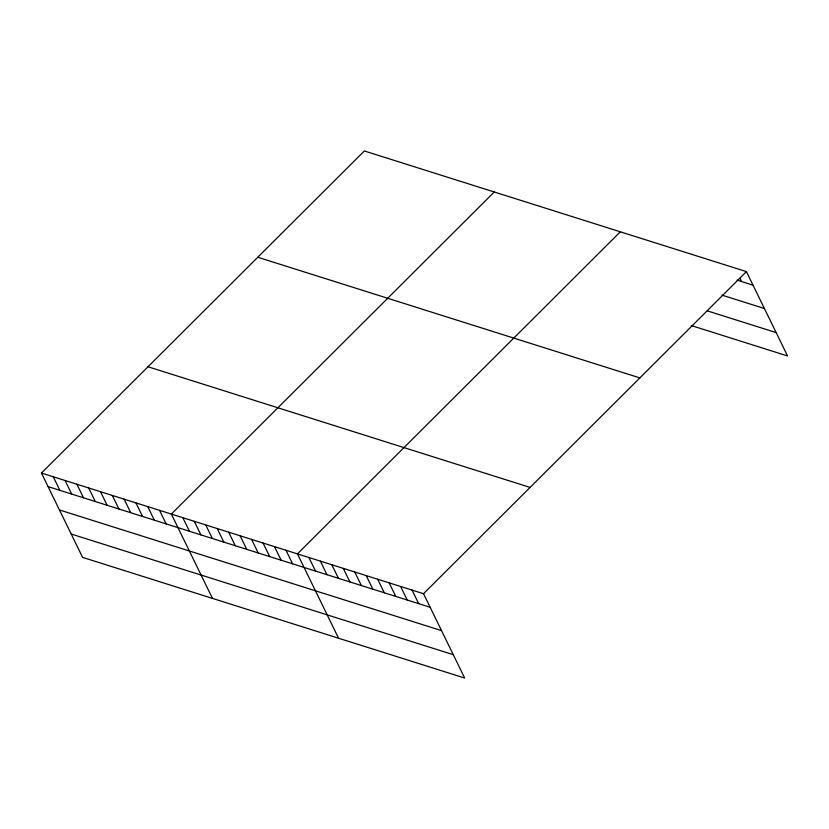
<?xml version="1.0" encoding="UTF-8"?>
<svg xmlns="http://www.w3.org/2000/svg" width="829" height="829" viewBox="0 0 829 829"><rect width="100%" height="100%" fill="white"/><g stroke="black" fill="none" stroke-linecap="round" stroke-linejoin="round"><path stroke-width="1.24" d="M41.45 473.048L423.526 593.709L464.654 678.039L82.579 557.378L41.45 473.048L364.345 150.961L746.421 271.622L787.55 355.952L691.272 325.548M494.25 191.986L171.354 514.073L212.483 598.403M620.33 231.809L297.435 553.886L338.574 638.216M423.526 593.709L746.421 271.622M736.991 280.119L753.033 285.186M722.018 295.145L764.421 308.533M707.386 310.885L776.162 332.595M257.788 257.249L639.864 377.91M148.008 366.76L530.083 487.421M48.061 486.613L430.137 607.263M59.45 509.959L441.525 630.62M71.19 534.021L453.266 654.682M739.914 278.171L741.572 281.559M412.065 590.082L418.676 603.647M400.604 586.466L407.215 600.03M389.143 582.849L395.754 596.403M377.672 579.222L384.293 592.787M366.211 575.606L372.832 589.17M354.75 571.989L361.361 585.543M343.289 568.362L349.9 581.927M331.828 564.746L338.439 578.31M320.367 561.129L326.978 574.684M308.906 557.502L315.517 571.067M285.974 550.269L292.596 563.834M274.513 546.653L281.135 560.207M263.052 543.026L269.663 556.591M251.591 539.41L258.202 552.974M240.13 535.793L246.741 549.347M228.669 532.166L235.281 545.731M217.208 528.55L223.82 542.114M205.737 524.933L212.359 538.487M194.276 521.306L200.898 534.871M182.815 517.69L189.437 531.254M159.541 510.343L166.163 523.907M147.738 506.612L154.349 520.177M135.925 502.882L142.536 516.446M124.122 499.151L130.733 512.716M112.309 495.421L118.92 508.985M100.496 491.69L107.117 505.255M88.693 487.96L95.304 501.524M76.879 484.24L83.491 497.794M65.066 480.509L71.688 494.063M53.263 476.779L59.875 490.333"/></g></svg>
